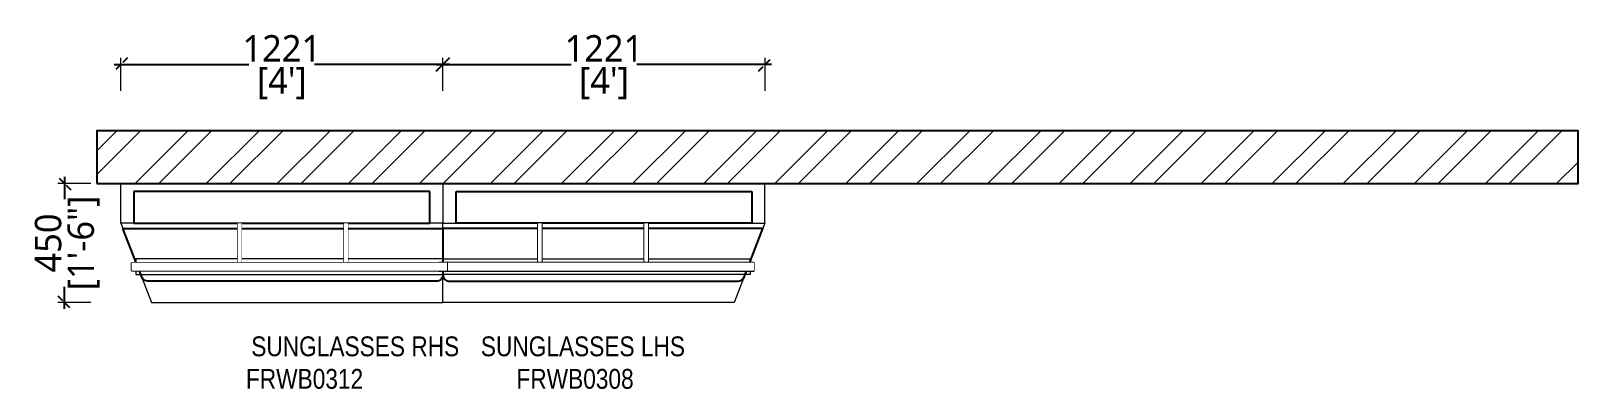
# Model space of a CAD drawing. Header units: millimetres. Extents: x 502 to 6367, y 375 to 1731.
import ezdxf

# ---------------------------------------------------------------- set-up
doc = ezdxf.new("R2010")
doc.units = ezdxf.units.MM
doc.set_wipeout_variables(frame=1)
doc.linetypes.add('DASH', pattern=[0.35, 0.25, -0.1])
doc.linetypes.add('DASHED', pattern=[0.75, 0.5, -0.25])
for name, color, linetype, lineweight in [('.', 5, 'Continuous', 5), ('Display Unit1', 24, 'Continuous', 0), ('HATCH', 252, 'Continuous', 5), ('Reference lines', 252, 'Continuous', 0), ('Text', 250, 'Continuous', 13)]:
    doc.layers.add(name, color=color, linetype=linetype, lineweight=lineweight)
for name, color, linetype in [('Clipso', 250, 'Continuous'), ('Glass(extra clear)', 151, 'Continuous'), ('Plywood (Common)', 22, 'Continuous'), ('SS', 191, 'Continuous')]:
    doc.layers.add(name, color=color, linetype=linetype)
doc.styles.add('arial', font='ARIALN.TTF', dxfattribs={"height": 300})
doc.styles.add('WOT-PLAN', font='segoeuil.ttf', dxfattribs={"height": 100})
doc.dimstyles.new('WOT - 100', dxfattribs={"dimtxt": 100, "dimasz": 50, "dimexe": 25, "dimexo": 25, "dimgap": 10, "dimtad": 0, "dimdec": 0, "dimzin": 0, "dimdsep": 46, "dimtxsty": 'WOT-PLAN', "dimblk": 'OBLIQUE', "dimcen": 0.09, "dimdle": 25, "dimclrd": 151, "dimclre": 151, "dimclrt": 7, "dimadec": 0, "dimazin": 0, "dimtfac": 1, "dimtdec": 0, "dimtofl": 0, "dimtmove": 0, "dimatfit": 3, "dimldrblk": 'OPEN30', "dimfxl": 100, "dimfxlon": 1, "dimtolj": 1, "dimtzin": 0, "dimlwd": -1, "dimlwe": 5, "dimarcsym": 0})

# ---------------------------------------------------------------- blocks, each defined once
blk = doc.blocks.new('A$C20E6039F')
at = {"layer": 'Clipso', "color": 20, "linetype": 'DASH', "ltscale": 10}
blk.add_lwpolyline([(65, 420), (1186.3, 420), (1186.3, 300), (65, 300)], close=True, dxfattribs=at)
at = {"layer": 'Display Unit1', "color": 24}
blk.add_lwpolyline([(1236.1, 300), (1119.4, 0), (15, 0), (15, 300), (1236.1, 300)], dxfattribs=at)
at = {"layer": 'Glass(extra clear)', "color": 4}
blk.add_lwpolyline([(1228.4, 280), (18, 280, 0.414214), (15, 277), (15, 105, 0.414214), (40, 80), (1133.5, 80, 0.309288), (1156.8, 95.9)], format="xyb", close=True, dxfattribs=at)
at = {"layer": 'HATCH'}
for points in [[(375, 300), (390, 300), (390, 150), (375, 150)], [(778.1, 300), (793.1, 300), (793.1, 150), (778.1, 150)]]:
    blk.add_lwpolyline(points, close=True, dxfattribs=at)
at = {"layer": 'Reference lines', "color": 20}
blk.add_lwpolyline([(15, 105), (15, 165), (1179.3, 165), (1179.3, 105), (15, 105)], dxfattribs=at)
for points in [[(375, 300), (390, 300), (390, 150), (375, 150)], [(778.1, 300), (793.1, 300), (793.1, 150), (778.1, 150)]]:
    blk.add_wipeout(points).dxf.layer = 'SS'
at = {"layer": 'Display Unit1'}
blk.add_lwpolyline([(1236.1, 300), (1236.1, 450), (15, 450), (15, 300)], dxfattribs=at)
at = {"layer": 'SS'}
blk.add_lwpolyline([(0, 120), (1194.3, 120), (1194.3, 150), (0, 150)], close=True, dxfattribs=at)
blk.add_wipeout([(0, 120), (1194.3, 120), (1194.3, 150), (0, 150)]).dxf.layer = 'SS'
blk = doc.blocks.new('A$C7eeba815')
at = {"ltscale": 13}
blk.add_blockref('A$C20E6039F', (-15, -450), dxfattribs=at)
at = {"layer": 'Text', "color": 0, "insert": (-85, -578.9, 190), "char_height": 75.058, "attachment_point": 1, "style": 'arial'}
blk.add_mtext_dynamic_manual_height_columns('\\pi228.94377;SUNGLASSES LHS', width=1223.572, gutter_width=492.6, heights=[0], dxfattribs=at)
at = {"layer": 'Text', "color": 0, "insert": (279, -702), "char_height": 75.058, "width": 1223.572, "attachment_point": 1, "style": 'arial'}
blk.add_mtext('{\\C251;\\c6710371;FRWB0308}', dxfattribs=at)
blk = doc.blocks.new('A$C4dce1518')
at = {"ltscale": 13, "xscale": -1}
blk.add_blockref('A$C20E6039F', (1236.1, -450), dxfattribs=at)
at = {"layer": 'Text', "color": 0, "insert": (1282.9, -578.9, 190), "char_height": 75.058, "attachment_point": 3, "style": 'arial'}
blk.add_mtext_dynamic_manual_height_columns('SUNGLASSES RHS', width=1223.572, gutter_width=492.6, heights=[0], dxfattribs=at)
at = {"layer": 'Text', "color": 0, "insert": (918.9, -702), "char_height": 75.058, "width": 1223.572, "attachment_point": 3, "style": 'arial'}
blk.add_mtext('{\\C251;\\c6710371;FRWB0312}', dxfattribs=at)
blk = doc.blocks.new('_Oblique')
at = {"color": 0, "linetype": 'ByBlock', "lineweight": -2}
blk.add_line((-0.5, -0.5), (0.5, 0.5), dxfattribs=at)
blk = doc.blocks.new('*D19')
at = {"color": 151, "ltscale": 30, "transparency": 16777216}
for p, q in [((817.1, 1604.4), (1328.2, 1604.4)), ((2088.2, 1604.4), (1577.1, 1604.4))]:
    blk.add_line(p, q, dxfattribs=at)
at = {"color": 151, "lineweight": 5, "ltscale": 30, "transparency": 16777216}
for p, q in [((842.1, 1504.4), (842.1, 1629.4)), ((2063.2, 1504.4), (2063.2, 1629.4))]:
    blk.add_line(p, q, dxfattribs=at)
at = {"layer": 'Defpoints', "color": 0, "linetype": 'DASHED', "ltscale": 30, "transparency": 16777216}
for p in [(2063.2, 1604.4), (842.1, 1078.2), (2063.2, 1078.2)]:
    blk.add_point(p, dxfattribs=at)
at = {"color": 151, "linetype": 'DASHED', "ltscale": 30, "transparency": 16777216, "xscale": 50, "yscale": 50, "zscale": 50, "rotation": 180}
blk.add_blockref('_Oblique', (842.1, 1604.4), dxfattribs=at)
at = {"color": 151, "linetype": 'DASHED', "ltscale": 30, "transparency": 16777216, "xscale": 50, "yscale": 50, "zscale": 50}
blk.add_blockref('_Oblique', (2063.2, 1604.4), dxfattribs=at)
at = {"color": 7, "linetype": 'DASHED', "lineweight": -2, "ltscale": 30, "transparency": 16777216, "char_height": 100, "attachment_point": 5, "style": 'WOT-PLAN'}
for s, insert in [('\\A1;1221', (1452.7, 1665.5)), ("\\A1;[4']", (1452.7, 1533))]:
    blk.add_mtext(s, dxfattribs=dict(at, insert=insert))
blk = doc.blocks.new('_Open30')
at = {"color": 0, "linetype": 'ByBlock', "lineweight": -2}
for p, q in [((-1, 0.27), (0, 0)), ((0, 0), (-1, -0.27)), ((0, 0), (-1, 0))]:
    blk.add_line(p, q, dxfattribs=at)
blk = doc.blocks.new('*D20')
at = {"color": 151, "ltscale": 30, "transparency": 16777216}
for p, q in [((2038.2, 1604.4), (2549.3, 1604.4)), ((3309.4, 1604.4), (2798.3, 1604.4))]:
    blk.add_line(p, q, dxfattribs=at)
at = {"color": 151, "lineweight": 5, "ltscale": 30, "transparency": 16777216}
for p, q in [((2063.2, 1504.4), (2063.2, 1629.4)), ((3284.4, 1504.4), (3284.4, 1629.4))]:
    blk.add_line(p, q, dxfattribs=at)
at = {"layer": 'Defpoints', "color": 0, "linetype": 'DASHED', "ltscale": 30, "transparency": 16777216}
for p in [(3284.4, 1604.4), (2063.2, 1078.2), (3284.4, 1078.2)]:
    blk.add_point(p, dxfattribs=at)
at = {"color": 151, "linetype": 'DASHED', "ltscale": 30, "transparency": 16777216, "xscale": 50, "yscale": 50, "zscale": 50, "rotation": 180}
blk.add_blockref('_Oblique', (2063.2, 1604.4), dxfattribs=at)
at = {"color": 151, "linetype": 'DASHED', "ltscale": 30, "transparency": 16777216, "xscale": 50, "yscale": 50, "zscale": 50}
blk.add_blockref('_Oblique', (3284.4, 1604.4), dxfattribs=at)
at = {"color": 7, "linetype": 'DASHED', "lineweight": -2, "ltscale": 30, "transparency": 16777216, "char_height": 100, "attachment_point": 5, "style": 'WOT-PLAN'}
for s, insert in [('\\A1;1221', (2673.8, 1665.5)), ("\\A1;[4']", (2673.8, 1533))]:
    blk.add_mtext(s, dxfattribs=dict(at, insert=insert))
blk = doc.blocks.new('*D21')
at = {"color": 151, "ltscale": 30, "transparency": 16777216}
for p, q in [((628.9, 1178.2), (628.9, 1093.8)), ((628.9, 678.2), (628.9, 762.7))]:
    blk.add_line(p, q, dxfattribs=at)
at = {"color": 151, "lineweight": 5, "ltscale": 30, "transparency": 16777216}
for p, q in [((728.9, 1153.2), (603.9, 1153.2)), ((728.9, 703.2), (603.9, 703.2))]:
    blk.add_line(p, q, dxfattribs=at)
at = {"layer": 'Defpoints', "color": 0, "linetype": 'DASHED', "ltscale": 30, "transparency": 16777216}
for p in [(1689, 1153.2), (628.9, 703.2), (1689, 703.2)]:
    blk.add_point(p, dxfattribs=at)
at = {"color": 151, "linetype": 'DASHED', "ltscale": 30, "transparency": 16777216, "xscale": 50, "yscale": 50, "zscale": 50}
for p, rotation in [((628.9, 1153.2), 90), ((628.9, 703.2), 270)]:
    blk.add_blockref('_Oblique', p, dxfattribs=dict(at, rotation=rotation))
at = {"color": 7, "linetype": 'DASHED', "lineweight": -2, "ltscale": 30, "transparency": 16777216, "char_height": 100, "attachment_point": 5, "rotation": 90, "style": 'WOT-PLAN'}
for s, insert in [('\\A1;[1\'-6"]', (701.4, 928.2)), ('\\A1;450', (567.2, 928.2))]:
    blk.add_mtext(s, dxfattribs=dict(at, insert=insert))

msp = doc.modelspace()

# ---------------------------------------------------------------- linework, layer by layer
at = {"layer": 'Plywood (Common)', "color": 3}
msp.add_lwpolyline([(751.1, 1153.2), (6366.6, 1153.2), (6366.6, 1353.3), (751.1, 1353.3)], close=True, dxfattribs=at)

# ---------------------------------------------------------------- next in the draw order: block references
at = {"layer": 'Plywood (Common)'}
msp.add_blockref('A$C7eeba815', (2063.2, 1153.2), dxfattribs=at)

# ---------------------------------------------------------------- next in the draw order: block references
msp.add_blockref('A$C4dce1518', (842.1, 1153.2), dxfattribs=at)

# ---------------------------------------------------------------- next in the draw order: hatches: boundary and pattern name
at = {"layer": '.', "true_color": 0x636466, "transparency": 33554687}
h = msp.add_hatch(dxfattribs=at)
h.set_pattern_fill('ANSI32', color=251, scale=20)
h.set_pattern_definition([(45, (-52723.57, -297628.15), (-134.70384, 134.70384), []), (45, (-52633.77, -297628.15), (-134.70384, 134.70384), [])])
h.paths.add_polyline_path([(6366.6, 1353.3), (751.1, 1353.3), (751.1, 1153.2), (6366.6, 1153.2)])

# ---------------------------------------------------------------- next in the draw order: dimensions: what is measured, and where the dimension line sits
at = {"linetype": 'DASHED', "lineweight": -2, "ltscale": 30}
for base, p1, p2, picture, middle in [((2063.2, 1604.4), (842.1, 1078.2), (2063.2, 1078.2), '*D19', (1452.7, 1604.4)), ((3284.4, 1604.4), (2063.2, 1078.2), (3284.4, 1078.2), '*D20', (2673.8, 1604.4))]:
    dim = msp.add_linear_dim(base=base, p1=p1, p2=p2, dimstyle='WOT - 100', override={"dimpost": '\\X', "dimblk1": 'Oblique', "dimblk2": 'Oblique', "dimtmove": 1, "dimatfit": 2}, dxfattribs=at)
    dim.commit()
    dim.dimension.update_dxf_attribs({"geometry": picture, "text_midpoint": middle})
dim = msp.add_linear_dim(base=(628.9, 703.2), p1=(1689, 1153.2), p2=(1689, 703.2), angle=90, dimstyle='WOT - 100', override={"dimpost": '\\X', "dimblk1": 'Oblique', "dimblk2": 'Oblique', "dimtmove": 1, "dimatfit": 2}, dxfattribs=at)
dim.commit()
dim.dimension.update_dxf_attribs({"geometry": '*D21', "text_midpoint": (628.9, 928.2), "dimtype": 160})

doc.saveas('drawing.dxf')
